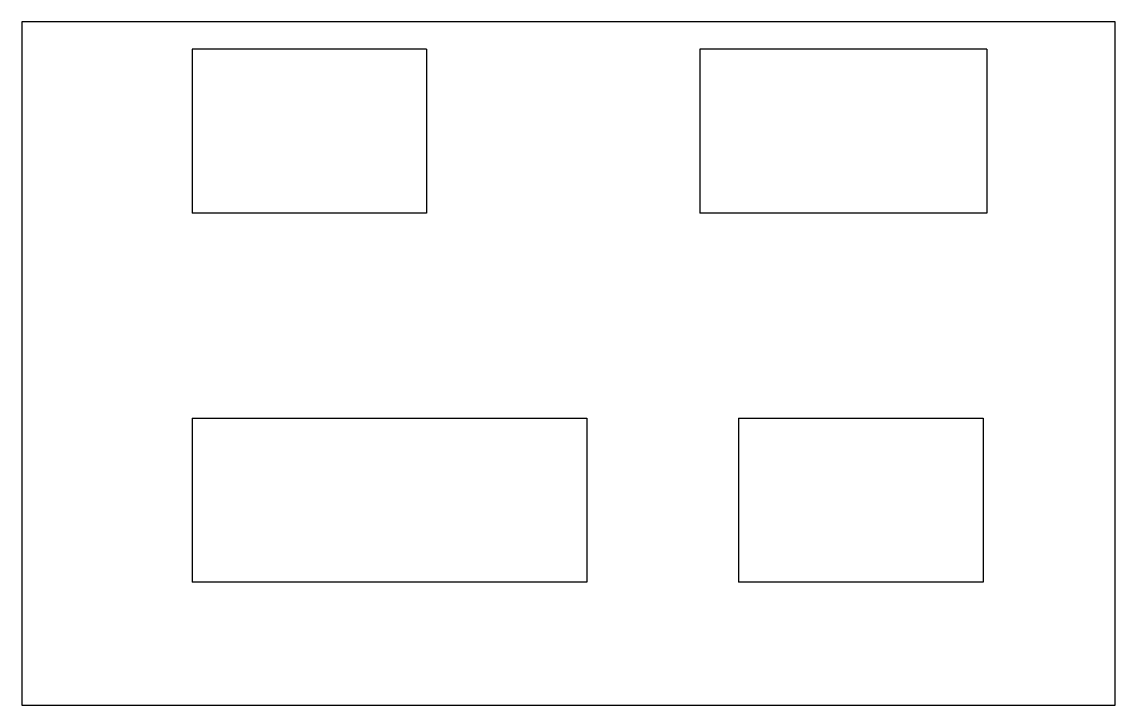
# Model space of a CAD drawing. Header units: millimetres. Extents: x -4273 to 3727, y -3594 to 1406.
import ezdxf

# ---------------------------------------------------------------- set-up
doc = ezdxf.new("R2010")
doc.units = ezdxf.units.MM

msp = doc.modelspace()

# ---------------------------------------------------------------- linework, layer by layer
for p, q in [((3726.5, 1406), (-4273.5, 1406)), ((-4273.5, 1406), (-4273.5, -3594)), ((3726.5, -3594), (3726.5, 1406)), ((-3028.5, 1206), (-3028.5, 6)), ((-1313.5, 1206), (-3028.5, 1206)), ((-1313.5, 1206), (-1313.5, 6)), ((686.5, 1206), (686.5, 6)), ((2786.5, 1206), (686.5, 1206)), ((2786.5, 1206), (2786.5, 6)), ((-1313.5, 6), (-3028.5, 6)), ((2786.5, 6), (686.5, 6)), ((-3028.5, -1494), (-3028.5, -2694)), ((-3028.5, -1494), (-138.5, -1494)), ((-138.5, -1494), (-138.5, -2694)), ((971.5, -1494), (971.5, -2694)), ((971.5, -1494), (2761.5, -1494)), ((2761.5, -1494), (2761.5, -2694)), ((-138.5, -2694), (-3028.5, -2694)), ((2761.5, -2694), (971.5, -2694)), ((-4273.5, -3594), (3726.5, -3594))]:
    msp.add_line(p, q)

doc.saveas('drawing.dxf')
